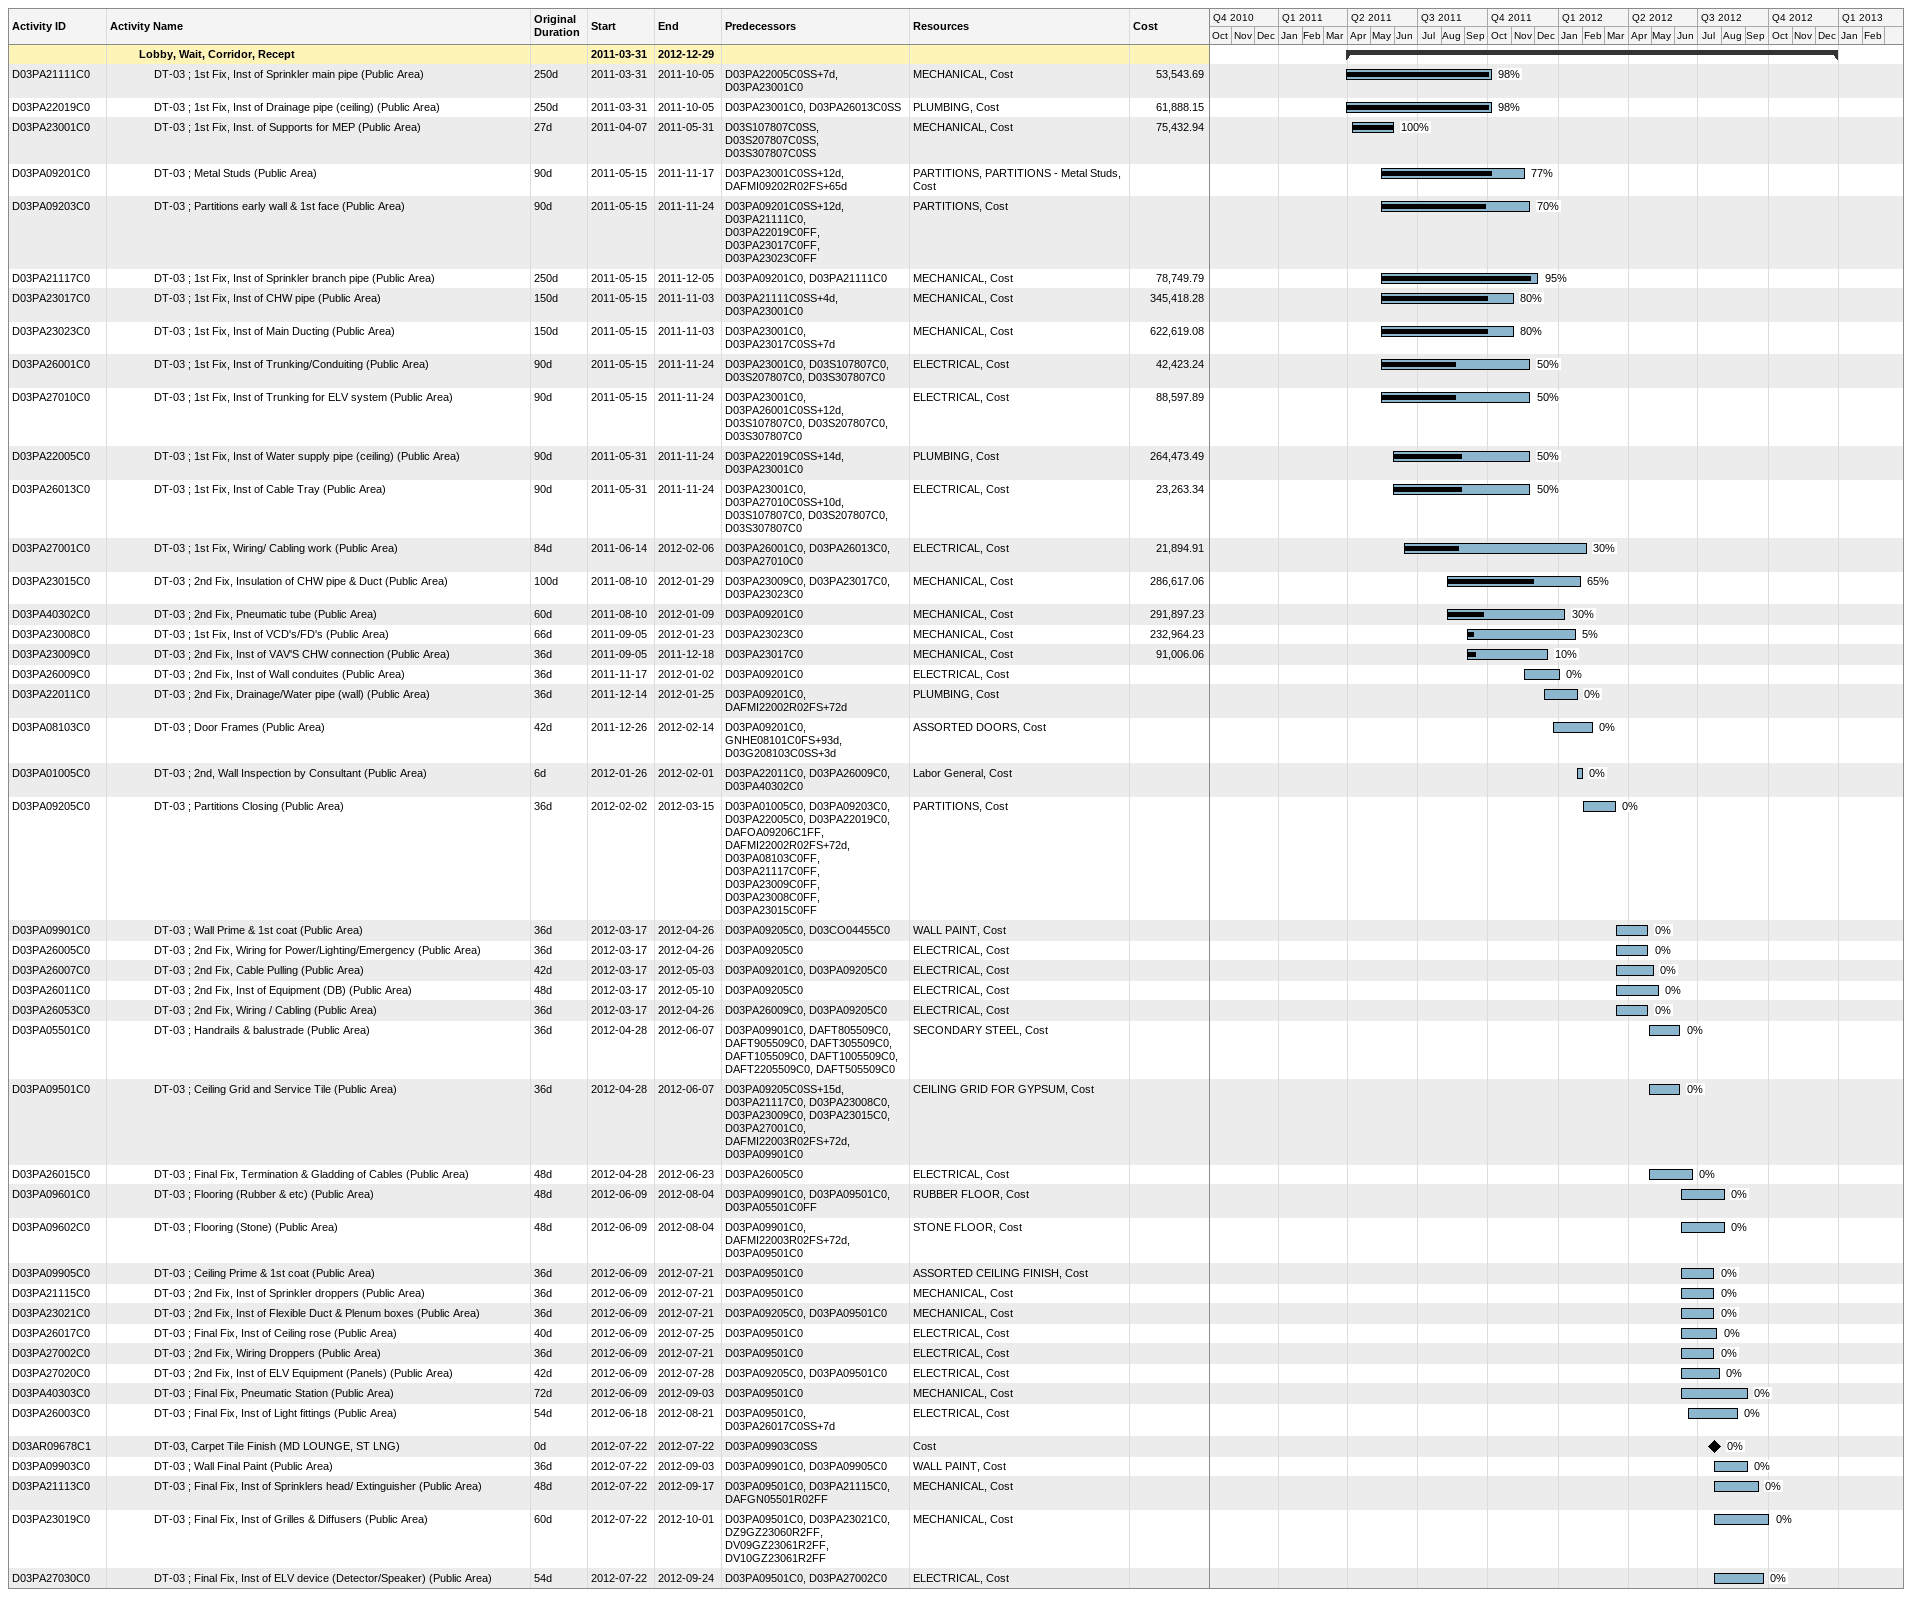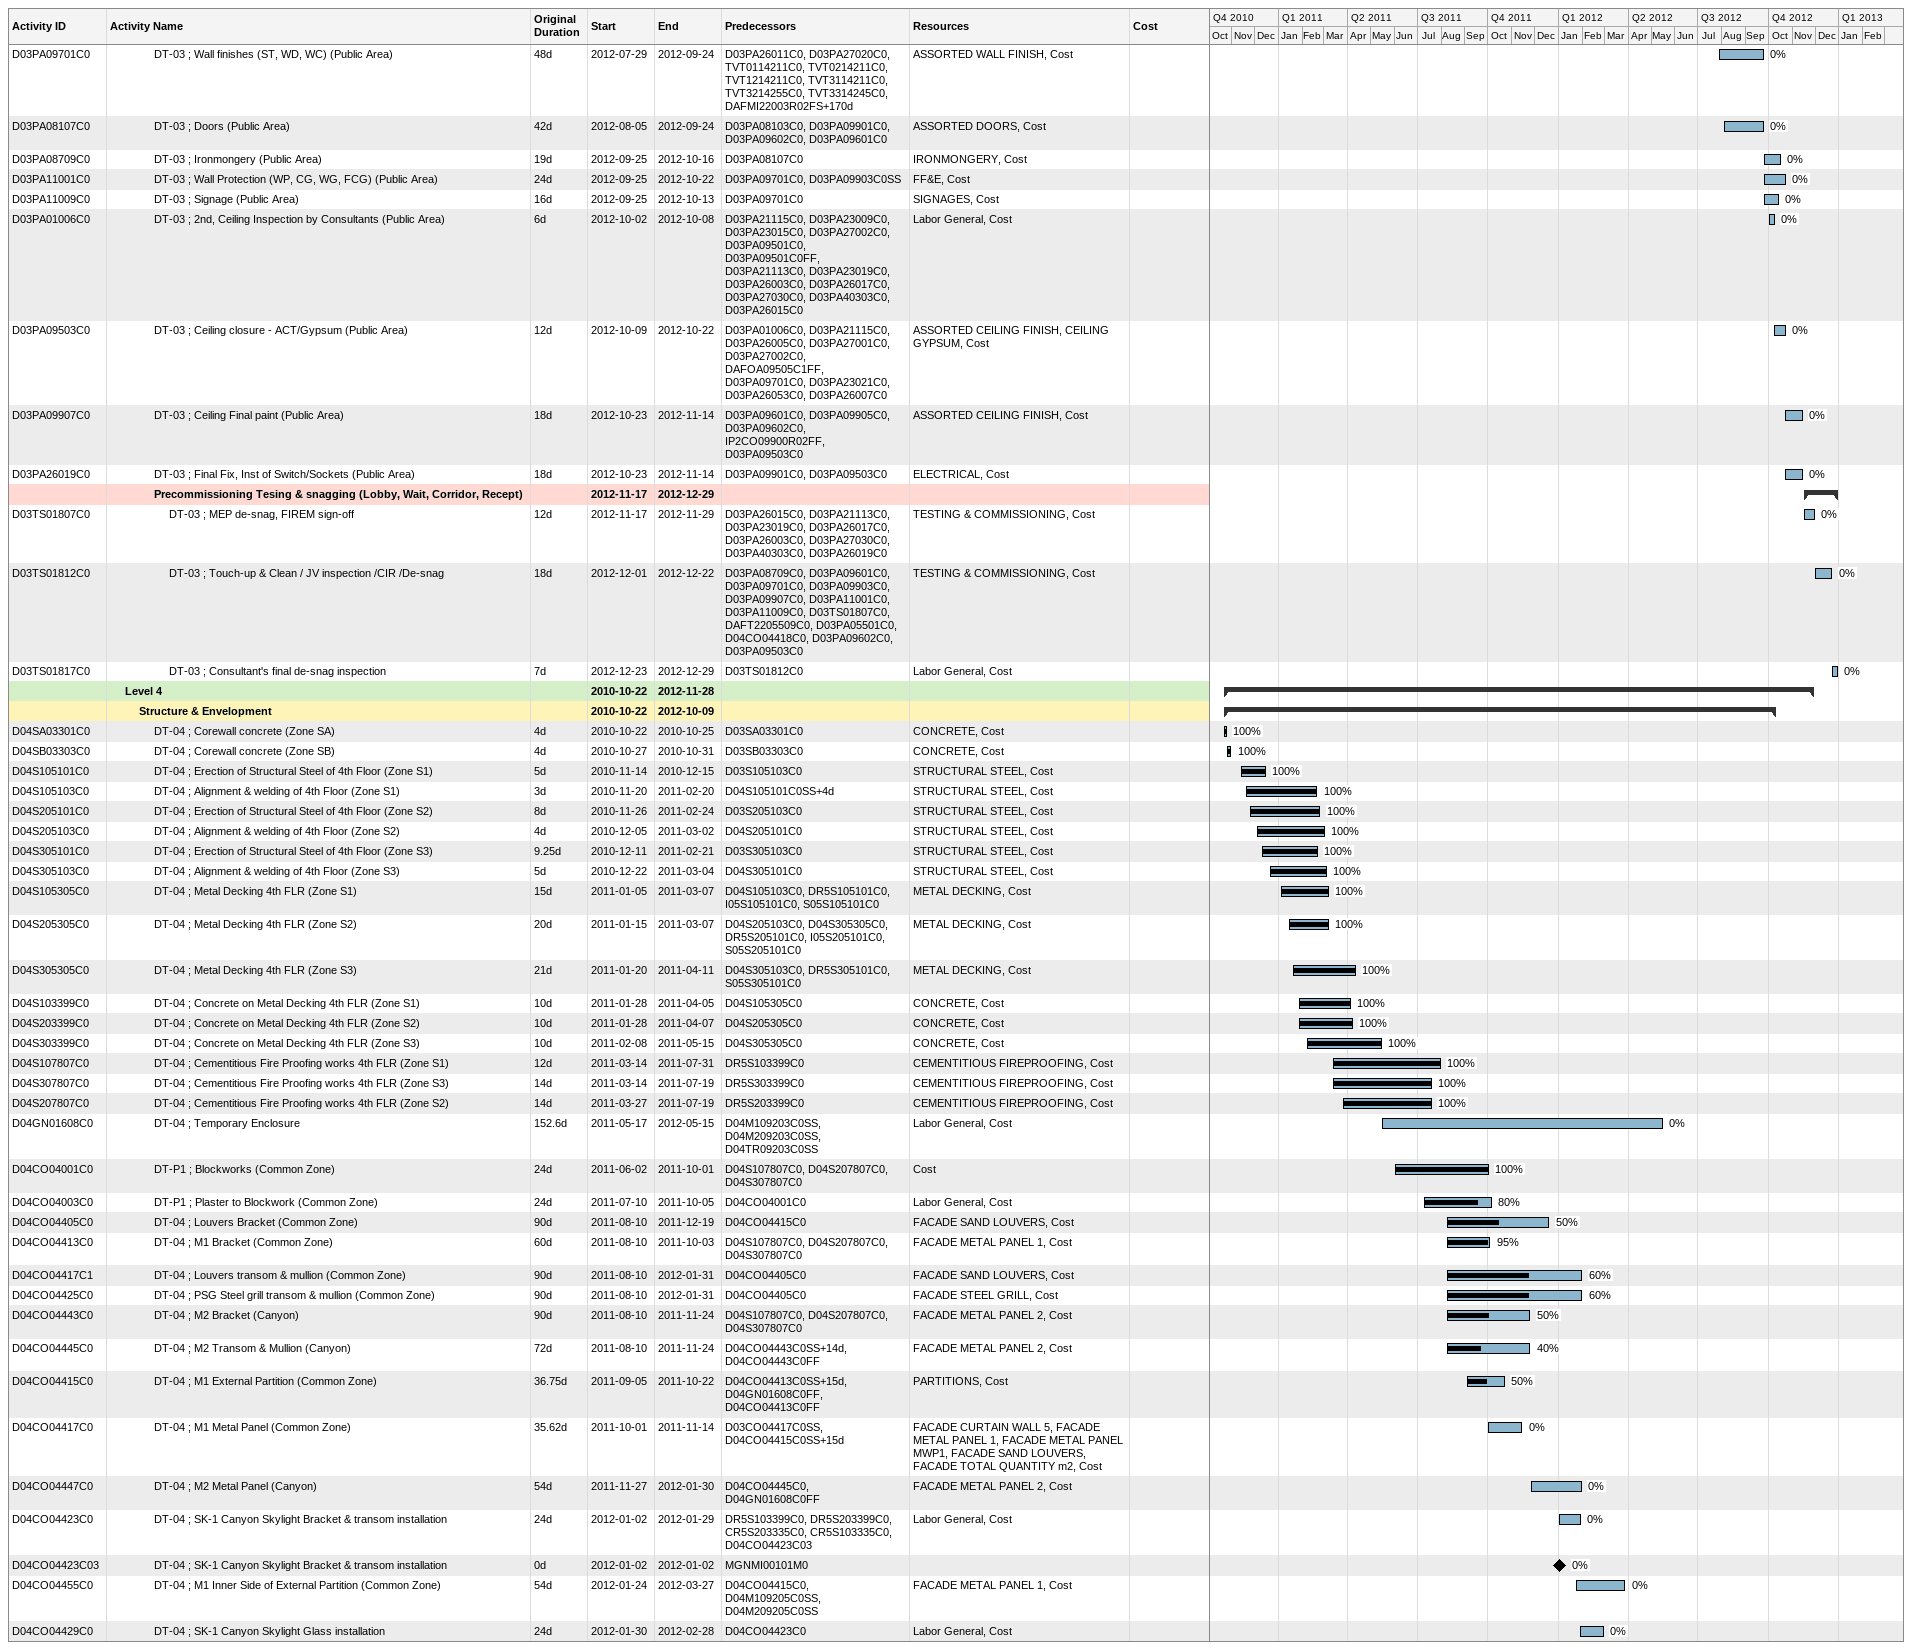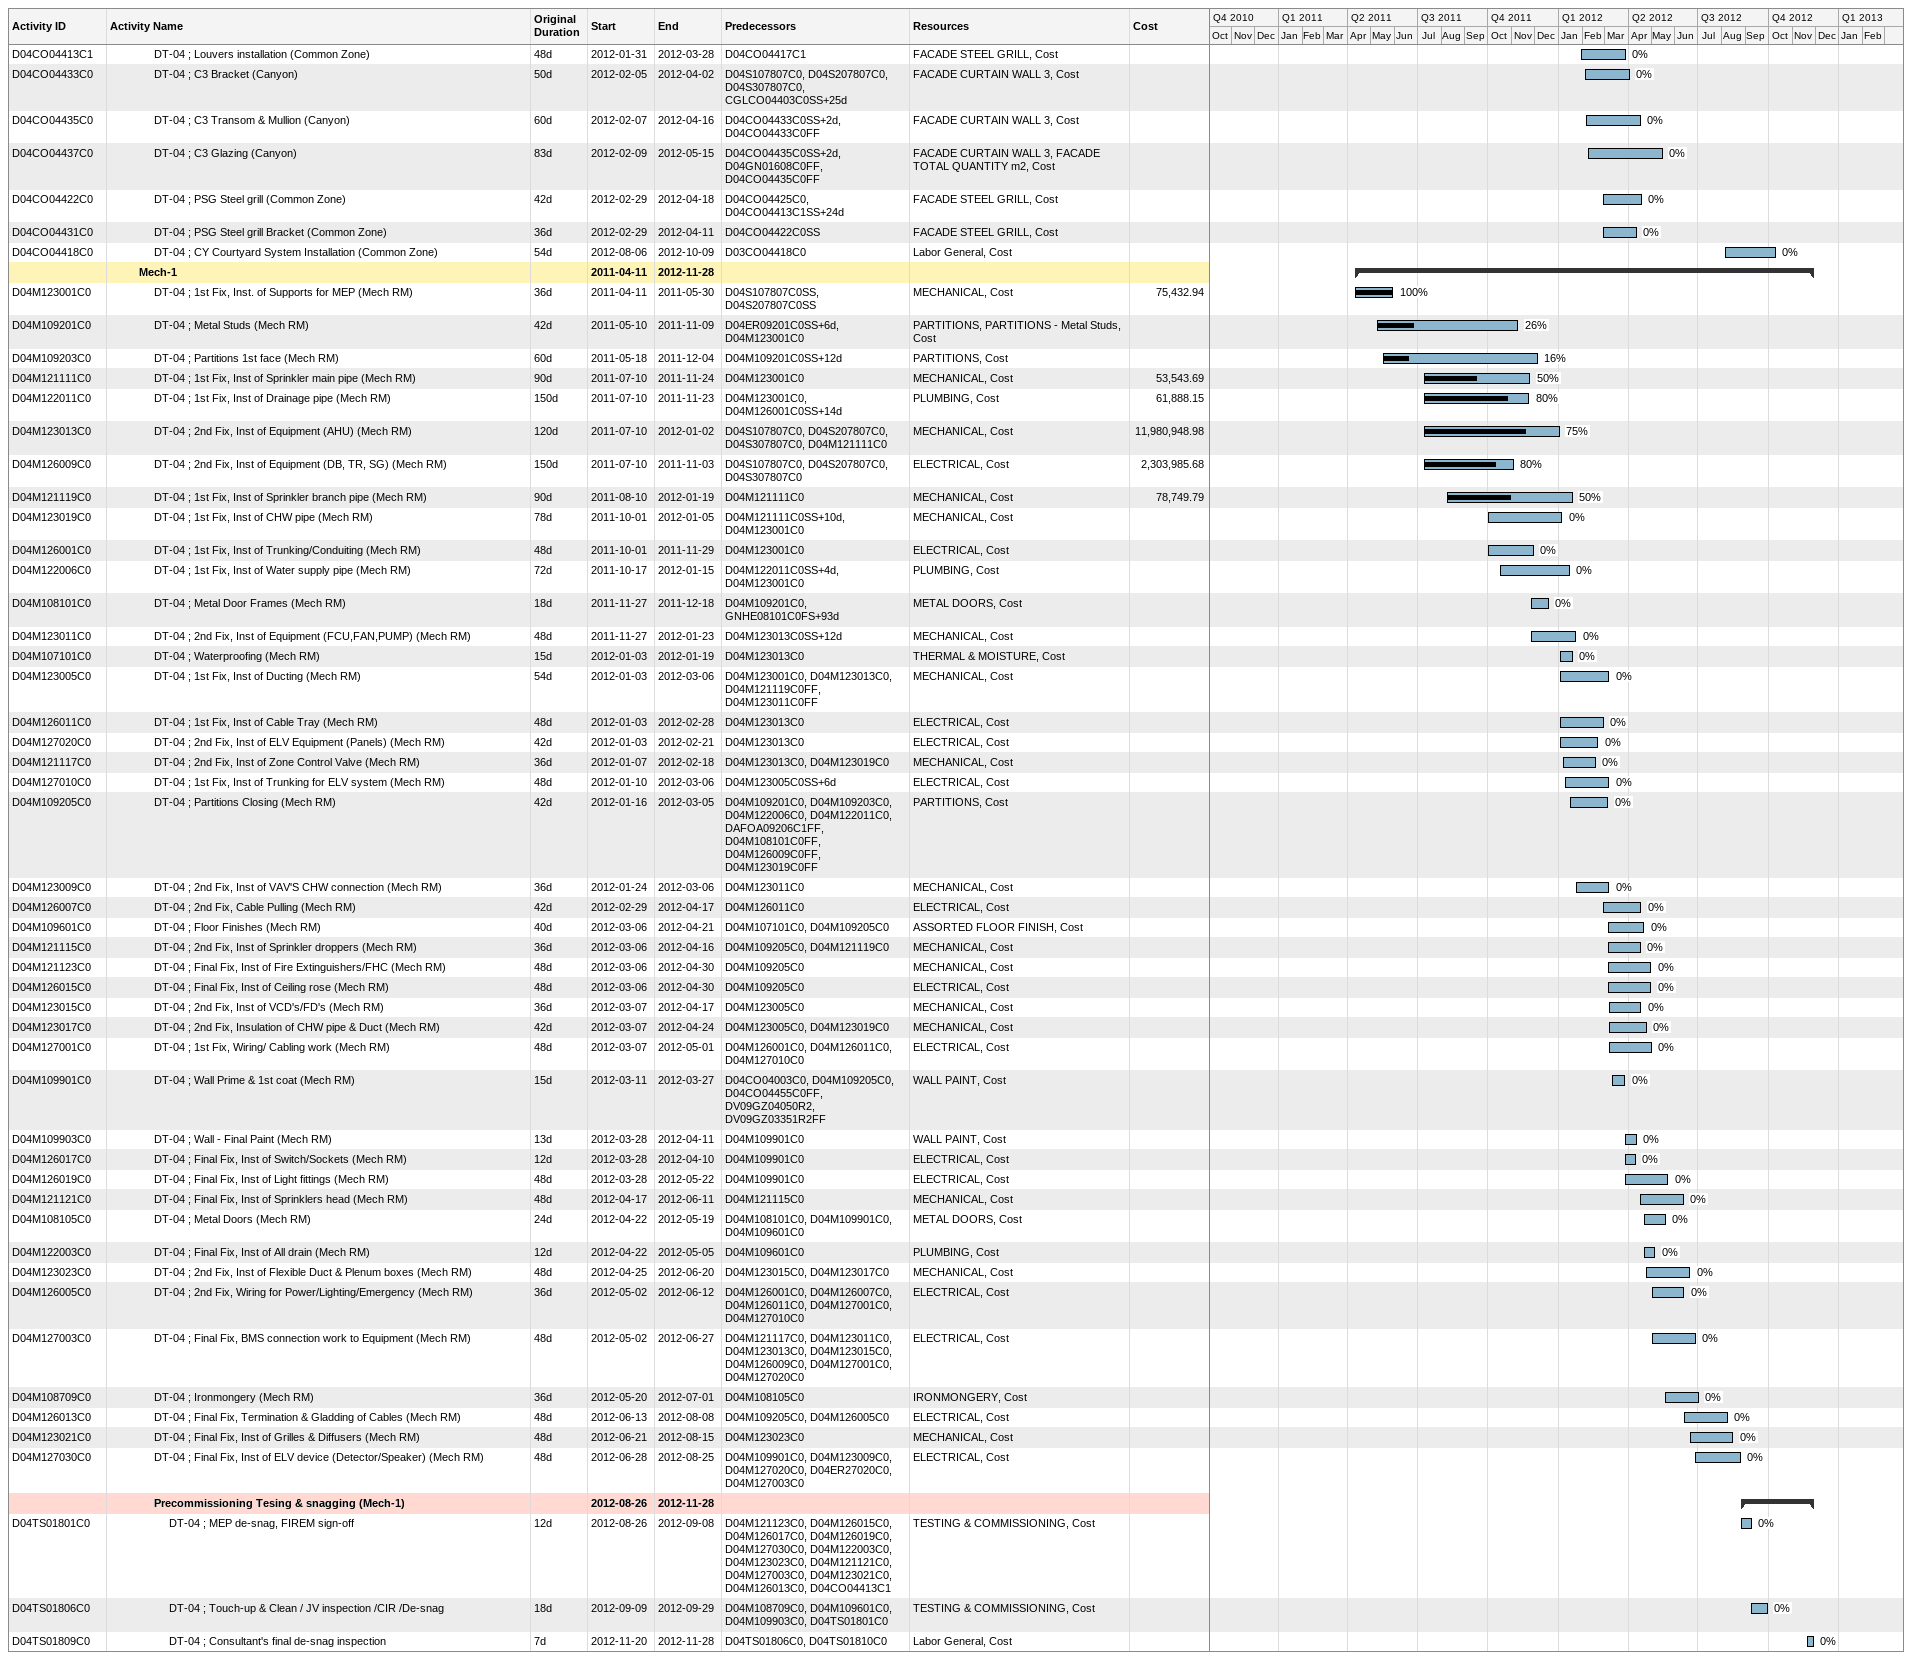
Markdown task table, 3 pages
| ID | Level | Task | Original duration | Start | Finish | Predecessors | Resources | % complete | Cost |
|---|---|---|---|---|---|---|---|---|---|
|  | 3 | **Lobby, Wait, Corridor, Recept** |  | 2011-03-31 | 2012-12-29 |  |  |  |  |
| D03PA21111C0 | 4 | DT-03 ; 1st Fix, Inst of Sprinkler main pipe (Public Area) | 250d | 2011-03-31 | 2011-10-05 | D03PA22005C0SS+7d, D03PA23001C0 | MECHANICAL, Cost | 98 | 53543.69 |
| D03PA22019C0 | 4 | DT-03 ; 1st Fix, Inst of Drainage pipe (ceiling) (Public Area) | 250d | 2011-03-31 | 2011-10-05 | D03PA23001C0, D03PA26013C0SS | PLUMBING, Cost | 98 | 61888.15 |
| D03PA23001C0 | 4 | DT-03 ; 1st Fix, Inst. of Supports for MEP (Public Area) | 27d | 2011-04-07 | 2011-05-31 | D03S107807C0SS, D03S207807C0SS, D03S307807C0SS | MECHANICAL, Cost | 100 | 75432.94 |
| D03PA09201C0 | 4 | DT-03 ; Metal Studs (Public Area) | 90d | 2011-05-15 | 2011-11-17 | D03PA23001C0SS+12d, DAFMI09202R02FS+65d | PARTITIONS, PARTITIONS - Metal Studs, Cost | 77 |  |
| D03PA09203C0 | 4 | DT-03 ; Partitions early wall & 1st face (Public Area) | 90d | 2011-05-15 | 2011-11-24 | D03PA09201C0SS+12d, D03PA21111C0, D03PA22019C0FF, D03PA23017C0FF, D03PA23023C0FF | PARTITIONS, Cost | 70 |  |
| D03PA21117C0 | 4 | DT-03 ; 1st Fix, Inst of Sprinkler branch pipe (Public Area) | 250d | 2011-05-15 | 2011-12-05 | D03PA09201C0, D03PA21111C0 | MECHANICAL, Cost | 95 | 78749.79 |
| D03PA23017C0 | 4 | DT-03 ; 1st Fix, Inst of CHW pipe (Public Area) | 150d | 2011-05-15 | 2011-11-03 | D03PA21111C0SS+4d, D03PA23001C0 | MECHANICAL, Cost | 80 | 345418.28 |
| D03PA23023C0 | 4 | DT-03 ; 1st Fix, Inst of Main Ducting (Public Area) | 150d | 2011-05-15 | 2011-11-03 | D03PA23001C0, D03PA23017C0SS+7d | MECHANICAL, Cost | 80 | 622619.08 |
| D03PA26001C0 | 4 | DT-03 ; 1st Fix, Inst of Trunking/Conduiting (Public Area) | 90d | 2011-05-15 | 2011-11-24 | D03PA23001C0, D03S107807C0, D03S207807C0, D03S307807C0 | ELECTRICAL, Cost | 50 | 42423.24 |
| D03PA27010C0 | 4 | DT-03 ; 1st Fix, Inst of Trunking for ELV system (Public Area) | 90d | 2011-05-15 | 2011-11-24 | D03PA23001C0, D03PA26001C0SS+12d, D03S107807C0, D03S207807C0, D03S307807C0 | ELECTRICAL, Cost | 50 | 88597.89 |
| D03PA22005C0 | 4 | DT-03 ; 1st Fix, Inst of Water supply pipe (ceiling) (Public Area) | 90d | 2011-05-31 | 2011-11-24 | D03PA22019C0SS+14d, D03PA23001C0 | PLUMBING, Cost | 50 | 264473.49 |
| D03PA26013C0 | 4 | DT-03 ; 1st Fix, Inst of Cable Tray (Public Area) | 90d | 2011-05-31 | 2011-11-24 | D03PA23001C0, D03PA27010C0SS+10d, D03S107807C0, D03S207807C0, D03S307807C0 | ELECTRICAL, Cost | 50 | 23263.34 |
| D03PA27001C0 | 4 | DT-03 ; 1st Fix, Wiring/ Cabling work (Public Area) | 84d | 2011-06-14 | 2012-02-06 | D03PA26001C0, D03PA26013C0, D03PA27010C0 | ELECTRICAL, Cost | 30 | 21894.91 |
| D03PA23015C0 | 4 | DT-03 ; 2nd Fix, Insulation of CHW pipe & Duct (Public Area) | 100d | 2011-08-10 | 2012-01-29 | D03PA23009C0, D03PA23017C0, D03PA23023C0 | MECHANICAL, Cost | 65 | 286617.06 |
| D03PA40302C0 | 4 | DT-03 ; 2nd Fix, Pneumatic tube (Public Area) | 60d | 2011-08-10 | 2012-01-09 | D03PA09201C0 | MECHANICAL, Cost | 30 | 291897.23 |
| D03PA23008C0 | 4 | DT-03 ; 1st Fix, Inst of VCD's/FD's (Public Area) | 66d | 2011-09-05 | 2012-01-23 | D03PA23023C0 | MECHANICAL, Cost | 5 | 232964.23 |
| D03PA23009C0 | 4 | DT-03 ; 2nd Fix, Inst of VAV'S CHW connection (Public Area) | 36d | 2011-09-05 | 2011-12-18 | D03PA23017C0 | MECHANICAL, Cost | 10 | 91006.06 |
| D03PA26009C0 | 4 | DT-03 ; 2nd Fix, Inst of Wall conduites (Public Area) | 36d | 2011-11-17 | 2012-01-02 | D03PA09201C0 | ELECTRICAL, Cost | 0 |  |
| D03PA22011C0 | 4 | DT-03 ; 2nd Fix, Drainage/Water pipe (wall) (Public Area) | 36d | 2011-12-14 | 2012-01-25 | D03PA09201C0, DAFMI22002R02FS+72d | PLUMBING, Cost | 0 |  |
| D03PA08103C0 | 4 | DT-03 ; Door Frames (Public Area) | 42d | 2011-12-26 | 2012-02-14 | D03PA09201C0, GNHE08101C0FS+93d, D03G208103C0SS+3d | ASSORTED DOORS, Cost | 0 |  |
| D03PA01005C0 | 4 | DT-03 ; 2nd, Wall Inspection by Consultant (Public Area) | 6d | 2012-01-26 | 2012-02-01 | D03PA22011C0, D03PA26009C0, D03PA40302C0 | Labor General, Cost | 0 |  |
| D03PA09205C0 | 4 | DT-03 ; Partitions Closing (Public Area) | 36d | 2012-02-02 | 2012-03-15 | D03PA01005C0, D03PA09203C0, D03PA22005C0, D03PA22019C0, DAFOA09206C1FF, DAFMI22002R02FS+72d, D03PA08103C0FF, D03PA21117C0FF, D03PA23009C0FF, D03PA23008C0FF, D03PA23015C0FF | PARTITIONS, Cost | 0 |  |
| D03PA09901C0 | 4 | DT-03 ; Wall Prime & 1st coat (Public Area) | 36d | 2012-03-17 | 2012-04-26 | D03PA09205C0, D03CO04455C0 | WALL PAINT, Cost | 0 |  |
| D03PA26005C0 | 4 | DT-03 ; 2nd Fix, Wiring for Power/Lighting/Emergency (Public Area) | 36d | 2012-03-17 | 2012-04-26 | D03PA09205C0 | ELECTRICAL, Cost | 0 |  |
| D03PA26007C0 | 4 | DT-03 ; 2nd Fix, Cable Pulling (Public Area) | 42d | 2012-03-17 | 2012-05-03 | D03PA09201C0, D03PA09205C0 | ELECTRICAL, Cost | 0 |  |
| D03PA26011C0 | 4 | DT-03 ; 2nd Fix, Inst of Equipment (DB) (Public Area) | 48d | 2012-03-17 | 2012-05-10 | D03PA09205C0 | ELECTRICAL, Cost | 0 |  |
| D03PA26053C0 | 4 | DT-03 ; 2nd Fix, Wiring / Cabling (Public Area) | 36d | 2012-03-17 | 2012-04-26 | D03PA26009C0, D03PA09205C0 | ELECTRICAL, Cost | 0 |  |
| D03PA05501C0 | 4 | DT-03 ; Handrails & balustrade (Public Area) | 36d | 2012-04-28 | 2012-06-07 | D03PA09901C0, DAFT805509C0, DAFT905509C0, DAFT305509C0, DAFT105509C0, DAFT1005509C0, DAFT2205509C0, DAFT505509C0 | SECONDARY STEEL, Cost | 0 |  |
| D03PA09501C0 | 4 | DT-03 ; Ceiling Grid and Service Tile (Public Area) | 36d | 2012-04-28 | 2012-06-07 | D03PA09205C0SS+15d, D03PA21117C0, D03PA23008C0, D03PA23009C0, D03PA23015C0, D03PA27001C0, DAFMI22003R02FS+72d, D03PA09901C0 | CEILING GRID FOR GYPSUM, Cost | 0 |  |
| D03PA26015C0 | 4 | DT-03 ; Final Fix, Termination & Gladding of Cables (Public Area) | 48d | 2012-04-28 | 2012-06-23 | D03PA26005C0 | ELECTRICAL, Cost | 0 |  |
| D03PA09601C0 | 4 | DT-03 ; Flooring (Rubber & etc) (Public Area) | 48d | 2012-06-09 | 2012-08-04 | D03PA09901C0, D03PA09501C0, D03PA05501C0FF | RUBBER FLOOR, Cost | 0 |  |
| D03PA09602C0 | 4 | DT-03 ; Flooring (Stone) (Public Area) | 48d | 2012-06-09 | 2012-08-04 | D03PA09901C0, DAFMI22003R02FS+72d, D03PA09501C0 | STONE FLOOR, Cost | 0 |  |
| D03PA09905C0 | 4 | DT-03 ; Ceiling Prime & 1st coat (Public Area) | 36d | 2012-06-09 | 2012-07-21 | D03PA09501C0 | ASSORTED CEILING FINISH, Cost | 0 |  |
| D03PA21115C0 | 4 | DT-03 ; 2nd Fix, Inst of Sprinkler droppers (Public Area) | 36d | 2012-06-09 | 2012-07-21 | D03PA09501C0 | MECHANICAL, Cost | 0 |  |
| D03PA23021C0 | 4 | DT-03 ; 2nd Fix, Inst of Flexible Duct & Plenum boxes (Public Area) | 36d | 2012-06-09 | 2012-07-21 | D03PA09205C0, D03PA09501C0 | MECHANICAL, Cost | 0 |  |
| D03PA26017C0 | 4 | DT-03 ; Final Fix, Inst of Ceiling rose (Public Area) | 40d | 2012-06-09 | 2012-07-25 | D03PA09501C0 | ELECTRICAL, Cost | 0 |  |
| D03PA27002C0 | 4 | DT-03 ; 2nd Fix, Wiring Droppers (Public Area) | 36d | 2012-06-09 | 2012-07-21 | D03PA09501C0 | ELECTRICAL, Cost | 0 |  |
| D03PA27020C0 | 4 | DT-03 ; 2nd Fix, Inst of ELV Equipment (Panels) (Public Area) | 42d | 2012-06-09 | 2012-07-28 | D03PA09205C0, D03PA09501C0 | ELECTRICAL, Cost | 0 |  |
| D03PA40303C0 | 4 | DT-03 ; Final Fix, Pneumatic Station (Public Area) | 72d | 2012-06-09 | 2012-09-03 | D03PA09501C0 | MECHANICAL, Cost | 0 |  |
| D03PA26003C0 | 4 | DT-03 ; Final Fix, Inst of Light fittings (Public Area) | 54d | 2012-06-18 | 2012-08-21 | D03PA09501C0, D03PA26017C0SS+7d | ELECTRICAL, Cost | 0 |  |
| D03AR09678C1 | 4 | DT-03, Carpet Tile Finish (MD LOUNGE, ST LNG) | 0d | 2012-07-22 | 2012-07-22 | D03PA09903C0SS | Cost | 0 |  |
| D03PA09903C0 | 4 | DT-03 ; Wall Final Paint (Public Area) | 36d | 2012-07-22 | 2012-09-03 | D03PA09901C0, D03PA09905C0 | WALL PAINT, Cost | 0 |  |
| D03PA21113C0 | 4 | DT-03 ; Final Fix, Inst of Sprinklers head/ Extinguisher (Public Area) | 48d | 2012-07-22 | 2012-09-17 | D03PA09501C0, D03PA21115C0, DAFGN05501R02FF | MECHANICAL, Cost | 0 |  |
| D03PA23019C0 | 4 | DT-03 ; Final Fix, Inst of Grilles & Diffusers (Public Area) | 60d | 2012-07-22 | 2012-10-01 | D03PA09501C0, D03PA23021C0, DZ9GZ23060R2FF, DV09GZ23061R2FF, DV10GZ23061R2FF | MECHANICAL, Cost | 0 |  |
| D03PA27030C0 | 4 | DT-03 ; Final Fix, Inst of ELV device (Detector/Speaker) (Public Area) | 54d | 2012-07-22 | 2012-09-24 | D03PA09501C0, D03PA27002C0 | ELECTRICAL, Cost | 0 |  |
| D03PA09701C0 | 4 | DT-03 ; Wall finishes (ST, WD, WC) (Public Area) | 48d | 2012-07-29 | 2012-09-24 | D03PA26011C0, D03PA27020C0, TVT0114211C0, TVT0214211C0, TVT1214211C0, TVT3114211C0, TVT3214255C0, TVT3314245C0, DAFMI22003R02FS+170d | ASSORTED WALL FINISH, Cost | 0 |  |
| D03PA08107C0 | 4 | DT-03 ; Doors (Public Area) | 42d | 2012-08-05 | 2012-09-24 | D03PA08103C0, D03PA09901C0, D03PA09602C0, D03PA09601C0 | ASSORTED DOORS, Cost | 0 |  |
| D03PA08709C0 | 4 | DT-03 ; Ironmongery (Public Area) | 19d | 2012-09-25 | 2012-10-16 | D03PA08107C0 | IRONMONGERY, Cost | 0 |  |
| D03PA11001C0 | 4 | DT-03 ; Wall Protection (WP, CG, WG, FCG) (Public Area) | 24d | 2012-09-25 | 2012-10-22 | D03PA09701C0, D03PA09903C0SS | FF&E, Cost | 0 |  |
| D03PA11009C0 | 4 | DT-03 ; Signage (Public Area) | 16d | 2012-09-25 | 2012-10-13 | D03PA09701C0 | SIGNAGES, Cost | 0 |  |
| D03PA01006C0 | 4 | DT-03 ; 2nd, Ceiling Inspection by Consultants (Public Area) | 6d | 2012-10-02 | 2012-10-08 | D03PA21115C0, D03PA23009C0, D03PA23015C0, D03PA27002C0, D03PA09501C0, D03PA09501C0FF, D03PA21113C0, D03PA23019C0, D03PA26003C0, D03PA26017C0, D03PA27030C0, D03PA40303C0, D03PA26015C0 | Labor General, Cost | 0 |  |
| D03PA09503C0 | 4 | DT-03 ; Ceiling closure - ACT/Gypsum (Public Area) | 12d | 2012-10-09 | 2012-10-22 | D03PA01006C0, D03PA21115C0, D03PA26005C0, D03PA27001C0, D03PA27002C0, DAFOA09505C1FF, D03PA09701C0, D03PA23021C0, D03PA26053C0, D03PA26007C0 | ASSORTED CEILING FINISH, CEILING GYPSUM, Cost | 0 |  |
| D03PA09907C0 | 4 | DT-03 ; Ceiling Final paint (Public Area) | 18d | 2012-10-23 | 2012-11-14 | D03PA09601C0, D03PA09905C0, D03PA09602C0, IP2CO09900R02FF, D03PA09503C0 | ASSORTED CEILING FINISH, Cost | 0 |  |
| D03PA26019C0 | 4 | DT-03 ; Final Fix, Inst of Switch/Sockets (Public Area) | 18d | 2012-10-23 | 2012-11-14 | D03PA09901C0, D03PA09503C0 | ELECTRICAL, Cost | 0 |  |
|  | 4 | **Precommissioning Tesing & snagging (Lobby, Wait, Corridor, Recept)** |  | 2012-11-17 | 2012-12-29 |  |  |  |  |
| D03TS01807C0 | 5 | DT-03 ; MEP de-snag, FIREM sign-off | 12d | 2012-11-17 | 2012-11-29 | D03PA26015C0, D03PA21113C0, D03PA23019C0, D03PA26017C0, D03PA26003C0, D03PA27030C0, D03PA40303C0, D03PA26019C0 | TESTING & COMMISSIONING, Cost | 0 |  |
| D03TS01812C0 | 5 | DT-03 ; Touch-up & Clean / JV inspection /CIR /De-snag | 18d | 2012-12-01 | 2012-12-22 | D03PA08709C0, D03PA09601C0, D03PA09701C0, D03PA09903C0, D03PA09907C0, D03PA11001C0, D03PA11009C0, D03TS01807C0, DAFT2205509C0, D03PA05501C0, D04CO04418C0, D03PA09602C0, D03PA09503C0 | TESTING & COMMISSIONING, Cost | 0 |  |
| D03TS01817C0 | 5 | DT-03 ; Consultant's final de-snag inspection | 7d | 2012-12-23 | 2012-12-29 | D03TS01812C0 | Labor General, Cost | 0 |  |
|  | 2 | **Level 4** |  | 2010-10-22 | 2012-11-28 |  |  |  |  |
|  | 3 | **Structure & Envelopment** |  | 2010-10-22 | 2012-10-09 |  |  |  |  |
| D04SA03301C0 | 4 | DT-04 ; Corewall concrete (Zone SA) | 4d | 2010-10-22 | 2010-10-25 | D03SA03301C0 | CONCRETE, Cost | 100 |  |
| D04SB03303C0 | 4 | DT-04 ; Corewall concrete (Zone SB) | 4d | 2010-10-27 | 2010-10-31 | D03SB03303C0 | CONCRETE, Cost | 100 |  |
| D04S105101C0 | 4 | DT-04 ; Erection of Structural Steel of 4th Floor (Zone S1) | 5d | 2010-11-14 | 2010-12-15 | D03S105103C0 | STRUCTURAL STEEL, Cost | 100 |  |
| D04S105103C0 | 4 | DT-04 ; Alignment & welding of 4th Floor (Zone S1) | 3d | 2010-11-20 | 2011-02-20 | D04S105101C0SS+4d | STRUCTURAL STEEL, Cost | 100 |  |
| D04S205101C0 | 4 | DT-04 ; Erection of Structural Steel of 4th Floor (Zone S2) | 8d | 2010-11-26 | 2011-02-24 | D03S205103C0 | STRUCTURAL STEEL, Cost | 100 |  |
| D04S205103C0 | 4 | DT-04 ; Alignment & welding of 4th Floor (Zone S2) | 4d | 2010-12-05 | 2011-03-02 | D04S205101C0 | STRUCTURAL STEEL, Cost | 100 |  |
| D04S305101C0 | 4 | DT-04 ; Erection of Structural Steel of 4th Floor (Zone S3) | 9.25d | 2010-12-11 | 2011-02-21 | D03S305103C0 | STRUCTURAL STEEL, Cost | 100 |  |
| D04S305103C0 | 4 | DT-04 ; Alignment & welding of 4th Floor (Zone S3) | 5d | 2010-12-22 | 2011-03-04 | D04S305101C0 | STRUCTURAL STEEL, Cost | 100 |  |
| D04S105305C0 | 4 | DT-04 ; Metal Decking 4th FLR (Zone S1) | 15d | 2011-01-05 | 2011-03-07 | D04S105103C0, DR5S105101C0, I05S105101C0, S05S105101C0 | METAL DECKING, Cost | 100 |  |
| D04S205305C0 | 4 | DT-04 ; Metal Decking 4th FLR (Zone S2) | 20d | 2011-01-15 | 2011-03-07 | D04S205103C0, D04S305305C0, DR5S205101C0, I05S205101C0, S05S205101C0 | METAL DECKING, Cost | 100 |  |
| D04S305305C0 | 4 | DT-04 ; Metal Decking 4th FLR (Zone S3) | 21d | 2011-01-20 | 2011-04-11 | D04S305103C0, DR5S305101C0, S05S305101C0 | METAL DECKING, Cost | 100 |  |
| D04S103399C0 | 4 | DT-04 ; Concrete on Metal Decking 4th FLR (Zone S1) | 10d | 2011-01-28 | 2011-04-05 | D04S105305C0 | CONCRETE, Cost | 100 |  |
| D04S203399C0 | 4 | DT-04 ; Concrete on Metal Decking 4th FLR (Zone S2) | 10d | 2011-01-28 | 2011-04-07 | D04S205305C0 | CONCRETE, Cost | 100 |  |
| D04S303399C0 | 4 | DT-04 ; Concrete on Metal Decking 4th FLR (Zone S3) | 10d | 2011-02-08 | 2011-05-15 | D04S305305C0 | CONCRETE, Cost | 100 |  |
| D04S107807C0 | 4 | DT-04 ; Cementitious Fire Proofing works 4th FLR (Zone S1) | 12d | 2011-03-14 | 2011-07-31 | DR5S103399C0 | CEMENTITIOUS FIREPROOFING, Cost | 100 |  |
| D04S307807C0 | 4 | DT-04 ; Cementitious Fire Proofing works 4th FLR (Zone S3) | 14d | 2011-03-14 | 2011-07-19 | DR5S303399C0 | CEMENTITIOUS FIREPROOFING, Cost | 100 |  |
| D04S207807C0 | 4 | DT-04 ; Cementitious Fire Proofing works 4th FLR (Zone S2) | 14d | 2011-03-27 | 2011-07-19 | DR5S203399C0 | CEMENTITIOUS FIREPROOFING, Cost | 100 |  |
| D04GN01608C0 | 4 | DT-04 ; Temporary Enclosure | 152.6d | 2011-05-17 | 2012-05-15 | D04M109203C0SS, D04M209203C0SS, D04TR09203C0SS | Labor General, Cost | 0 |  |
| D04CO04001C0 | 4 | DT-P1 ; Blockworks (Common Zone) | 24d | 2011-06-02 | 2011-10-01 | D04S107807C0, D04S207807C0, D04S307807C0 | Cost | 100 |  |
| D04CO04003C0 | 4 | DT-P1 ; Plaster to Blockwork (Common Zone) | 24d | 2011-07-10 | 2011-10-05 | D04CO04001C0 | Labor General, Cost | 80 |  |
| D04CO04405C0 | 4 | DT-04 ; Louvers Bracket (Common Zone) | 90d | 2011-08-10 | 2011-12-19 | D04CO04415C0 | FACADE SAND LOUVERS, Cost | 50 |  |
| D04CO04413C0 | 4 | DT-04 ; M1 Bracket (Common Zone) | 60d | 2011-08-10 | 2011-10-03 | D04S107807C0, D04S207807C0, D04S307807C0 | FACADE METAL PANEL 1, Cost | 95 |  |
| D04CO04417C1 | 4 | DT-04 ; Louvers transom & mullion (Common Zone) | 90d | 2011-08-10 | 2012-01-31 | D04CO04405C0 | FACADE SAND LOUVERS, Cost | 60 |  |
| D04CO04425C0 | 4 | DT-04 ; PSG Steel grill transom & mullion (Common Zone) | 90d | 2011-08-10 | 2012-01-31 | D04CO04405C0 | FACADE STEEL GRILL, Cost | 60 |  |
| D04CO04443C0 | 4 | DT-04 ; M2 Bracket (Canyon) | 90d | 2011-08-10 | 2011-11-24 | D04S107807C0, D04S207807C0, D04S307807C0 | FACADE METAL PANEL 2, Cost | 50 |  |
| D04CO04445C0 | 4 | DT-04 ; M2 Transom & Mullion (Canyon) | 72d | 2011-08-10 | 2011-11-24 | D04CO04443C0SS+14d, D04CO04443C0FF | FACADE METAL PANEL 2, Cost | 40 |  |
| D04CO04415C0 | 4 | DT-04 ; M1 External Partition (Common Zone) | 36.75d | 2011-09-05 | 2011-10-22 | D04CO04413C0SS+15d, D04GN01608C0FF, D04CO04413C0FF | PARTITIONS, Cost | 50 |  |
| D04CO04417C0 | 4 | DT-04 ; M1 Metal Panel (Common Zone) | 35.62d | 2011-10-01 | 2011-11-14 | D03CO04417C0SS, D04CO04415C0SS+15d | FACADE CURTAIN WALL 5, FACADE METAL PANEL 1, FACADE METAL PANEL MWP1, FACADE SAND LOUVERS, FACADE TOTAL QUANTITY m2, Cost | 0 |  |
| D04CO04447C0 | 4 | DT-04 ; M2 Metal Panel (Canyon) | 54d | 2011-11-27 | 2012-01-30 | D04CO04445C0, D04GN01608C0FF | FACADE METAL PANEL 2, Cost | 0 |  |
| D04CO04423C0 | 4 | DT-04 ; SK-1 Canyon Skylight Bracket & transom installation | 24d | 2012-01-02 | 2012-01-29 | DR5S103399C0, DR5S203399C0, CR5S203335C0, CR5S103335C0, D04CO04423C03 | Labor General, Cost | 0 |  |
| D04CO04423C03 | 4 | DT-04 ; SK-1 Canyon Skylight Bracket & transom installation | 0d | 2012-01-02 | 2012-01-02 | MGNMI00101M0 |  | 0 |  |
| D04CO04455C0 | 4 | DT-04 ; M1 Inner Side of External Partition (Common Zone) | 54d | 2012-01-24 | 2012-03-27 | D04CO04415C0, D04M109205C0SS, D04M209205C0SS | FACADE METAL PANEL 1, Cost | 0 |  |
| D04CO04429C0 | 4 | DT-04 ; SK-1 Canyon Skylight Glass installation | 24d | 2012-01-30 | 2012-02-28 | D04CO04423C0 | Labor General, Cost | 0 |  |
| D04CO04413C1 | 4 | DT-04 ; Louvers installation (Common Zone) | 48d | 2012-01-31 | 2012-03-28 | D04CO04417C1 | FACADE STEEL GRILL, Cost | 0 |  |
| D04CO04433C0 | 4 | DT-04 ; C3 Bracket (Canyon) | 50d | 2012-02-05 | 2012-04-02 | D04S107807C0, D04S207807C0, D04S307807C0, CGLCO04403C0SS+25d | FACADE CURTAIN WALL 3, Cost | 0 |  |
| D04CO04435C0 | 4 | DT-04 ; C3 Transom & Mullion (Canyon) | 60d | 2012-02-07 | 2012-04-16 | D04CO04433C0SS+2d, D04CO04433C0FF | FACADE CURTAIN WALL 3, Cost | 0 |  |
| D04CO04437C0 | 4 | DT-04 ; C3 Glazing (Canyon) | 83d | 2012-02-09 | 2012-05-15 | D04CO04435C0SS+2d, D04GN01608C0FF, D04CO04435C0FF | FACADE CURTAIN WALL 3, FACADE TOTAL QUANTITY m2, Cost | 0 |  |
| D04CO04422C0 | 4 | DT-04 ; PSG Steel grill (Common Zone) | 42d | 2012-02-29 | 2012-04-18 | D04CO04425C0, D04CO04413C1SS+24d | FACADE STEEL GRILL, Cost | 0 |  |
| D04CO04431C0 | 4 | DT-04 ; PSG Steel grill Bracket (Common Zone) | 36d | 2012-02-29 | 2012-04-11 | D04CO04422C0SS | FACADE STEEL GRILL, Cost | 0 |  |
| D04CO04418C0 | 4 | DT-04 ; CY Courtyard System Installation (Common Zone) | 54d | 2012-08-06 | 2012-10-09 | D03CO04418C0 | Labor General, Cost | 0 |  |
|  | 3 | **Mech-1** |  | 2011-04-11 | 2012-11-28 |  |  |  |  |
| D04M123001C0 | 4 | DT-04 ; 1st Fix, Inst. of Supports for MEP (Mech RM) | 36d | 2011-04-11 | 2011-05-30 | D04S107807C0SS, D04S207807C0SS | MECHANICAL, Cost | 100 | 75432.94 |
| D04M109201C0 | 4 | DT-04 ; Metal Studs (Mech RM) | 42d | 2011-05-10 | 2011-11-09 | D04ER09201C0SS+6d, D04M123001C0 | PARTITIONS, PARTITIONS - Metal Studs, Cost | 26 |  |
| D04M109203C0 | 4 | DT-04 ; Partitions 1st face (Mech RM) | 60d | 2011-05-18 | 2011-12-04 | D04M109201C0SS+12d | PARTITIONS, Cost | 16 |  |
| D04M121111C0 | 4 | DT-04 ; 1st Fix, Inst of Sprinkler main pipe (Mech RM) | 90d | 2011-07-10 | 2011-11-24 | D04M123001C0 | MECHANICAL, Cost | 50 | 53543.69 |
| D04M122011C0 | 4 | DT-04 ; 1st Fix, Inst of Drainage pipe (Mech RM) | 150d | 2011-07-10 | 2011-11-23 | D04M123001C0, D04M126001C0SS+14d | PLUMBING, Cost | 80 | 61888.15 |
| D04M123013C0 | 4 | DT-04 ; 2nd Fix, Inst of Equipment (AHU) (Mech RM) | 120d | 2011-07-10 | 2012-01-02 | D04S107807C0, D04S207807C0, D04S307807C0, D04M121111C0 | MECHANICAL, Cost | 75 | 11980948.98 |
| D04M126009C0 | 4 | DT-04 ; 2nd Fix, Inst of Equipment (DB, TR, SG) (Mech RM) | 150d | 2011-07-10 | 2011-11-03 | D04S107807C0, D04S207807C0, D04S307807C0 | ELECTRICAL, Cost | 80 | 2303985.68 |
| D04M121119C0 | 4 | DT-04 ; 1st Fix, Inst of Sprinkler branch pipe (Mech RM) | 90d | 2011-08-10 | 2012-01-19 | D04M121111C0 | MECHANICAL, Cost | 50 | 78749.79 |
| D04M123019C0 | 4 | DT-04 ; 1st Fix, Inst of CHW pipe (Mech RM) | 78d | 2011-10-01 | 2012-01-05 | D04M121111C0SS+10d, D04M123001C0 | MECHANICAL, Cost | 0 |  |
| D04M126001C0 | 4 | DT-04 ; 1st Fix, Inst of Trunking/Conduiting (Mech RM) | 48d | 2011-10-01 | 2011-11-29 | D04M123001C0 | ELECTRICAL, Cost | 0 |  |
| D04M122006C0 | 4 | DT-04 ; 1st Fix, Inst of Water supply pipe (Mech RM) | 72d | 2011-10-17 | 2012-01-15 | D04M122011C0SS+4d, D04M123001C0 | PLUMBING, Cost | 0 |  |
| D04M108101C0 | 4 | DT-04 ; Metal Door Frames (Mech RM) | 18d | 2011-11-27 | 2011-12-18 | D04M109201C0, GNHE08101C0FS+93d | METAL DOORS, Cost | 0 |  |
| D04M123011C0 | 4 | DT-04 ; 2nd Fix, Inst of Equipment (FCU,FAN,PUMP) (Mech RM) | 48d | 2011-11-27 | 2012-01-23 | D04M123013C0SS+12d | MECHANICAL, Cost | 0 |  |
| D04M107101C0 | 4 | DT-04 ; Waterproofing (Mech RM) | 15d | 2012-01-03 | 2012-01-19 | D04M123013C0 | THERMAL & MOISTURE, Cost | 0 |  |
| D04M123005C0 | 4 | DT-04 ; 1st Fix, Inst of Ducting (Mech RM) | 54d | 2012-01-03 | 2012-03-06 | D04M123001C0, D04M123013C0, D04M121119C0FF, D04M123011C0FF | MECHANICAL, Cost | 0 |  |
| D04M126011C0 | 4 | DT-04 ; 1st Fix, Inst of Cable Tray (Mech RM) | 48d | 2012-01-03 | 2012-02-28 | D04M123013C0 | ELECTRICAL, Cost | 0 |  |
| D04M127020C0 | 4 | DT-04 ; 2nd Fix, Inst of ELV Equipment (Panels) (Mech RM) | 42d | 2012-01-03 | 2012-02-21 | D04M123013C0 | ELECTRICAL, Cost | 0 |  |
| D04M121117C0 | 4 | DT-04 ; 2nd Fix, Inst of Zone Control Valve (Mech RM) | 36d | 2012-01-07 | 2012-02-18 | D04M123013C0, D04M123019C0 | MECHANICAL, Cost | 0 |  |
| D04M127010C0 | 4 | DT-04 ; 1st Fix, Inst of Trunking for ELV system (Mech RM) | 48d | 2012-01-10 | 2012-03-06 | D04M123005C0SS+6d | ELECTRICAL, Cost | 0 |  |
| D04M109205C0 | 4 | DT-04 ; Partitions Closing (Mech RM) | 42d | 2012-01-16 | 2012-03-05 | D04M109201C0, D04M109203C0, D04M122006C0, D04M122011C0, DAFOA09206C1FF, D04M108101C0FF, D04M126009C0FF, D04M123019C0FF | PARTITIONS, Cost | 0 |  |
| D04M123009C0 | 4 | DT-04 ; 2nd Fix, Inst of VAV'S CHW connection (Mech RM) | 36d | 2012-01-24 | 2012-03-06 | D04M123011C0 | MECHANICAL, Cost | 0 |  |
| D04M126007C0 | 4 | DT-04 ; 2nd Fix, Cable Pulling (Mech RM) | 42d | 2012-02-29 | 2012-04-17 | D04M126011C0 | ELECTRICAL, Cost | 0 |  |
| D04M109601C0 | 4 | DT-04 ; Floor Finishes (Mech RM) | 40d | 2012-03-06 | 2012-04-21 | D04M107101C0, D04M109205C0 | ASSORTED FLOOR FINISH, Cost | 0 |  |
| D04M121115C0 | 4 | DT-04 ; 2nd Fix, Inst of Sprinkler droppers (Mech RM) | 36d | 2012-03-06 | 2012-04-16 | D04M109205C0, D04M121119C0 | MECHANICAL, Cost | 0 |  |
| D04M121123C0 | 4 | DT-04 ; Final Fix, Inst of Fire Extinguishers/FHC (Mech RM) | 48d | 2012-03-06 | 2012-04-30 | D04M109205C0 | MECHANICAL, Cost | 0 |  |
| D04M126015C0 | 4 | DT-04 ; Final Fix, Inst of Ceiling rose (Mech RM) | 48d | 2012-03-06 | 2012-04-30 | D04M109205C0 | ELECTRICAL, Cost | 0 |  |
| D04M123015C0 | 4 | DT-04 ; 2nd Fix, Inst of VCD's/FD's (Mech RM) | 36d | 2012-03-07 | 2012-04-17 | D04M123005C0 | MECHANICAL, Cost | 0 |  |
| D04M123017C0 | 4 | DT-04 ; 2nd Fix, Insulation of CHW pipe & Duct (Mech RM) | 42d | 2012-03-07 | 2012-04-24 | D04M123005C0, D04M123019C0 | MECHANICAL, Cost | 0 |  |
| D04M127001C0 | 4 | DT-04 ; 1st Fix, Wiring/ Cabling work (Mech RM) | 48d | 2012-03-07 | 2012-05-01 | D04M126001C0, D04M126011C0, D04M127010C0 | ELECTRICAL, Cost | 0 |  |
| D04M109901C0 | 4 | DT-04 ; Wall Prime & 1st coat (Mech RM) | 15d | 2012-03-11 | 2012-03-27 | D04CO04003C0, D04M109205C0, D04CO04455C0FF, DV09GZ04050R2, DV09GZ03351R2FF | WALL PAINT, Cost | 0 |  |
| D04M109903C0 | 4 | DT-04 ; Wall - Final Paint (Mech RM) | 13d | 2012-03-28 | 2012-04-11 | D04M109901C0 | WALL PAINT, Cost | 0 |  |
| D04M126017C0 | 4 | DT-04 ; Final Fix, Inst of Switch/Sockets (Mech RM) | 12d | 2012-03-28 | 2012-04-10 | D04M109901C0 | ELECTRICAL, Cost | 0 |  |
| D04M126019C0 | 4 | DT-04 ; Final Fix, Inst of Light fittings (Mech RM) | 48d | 2012-03-28 | 2012-05-22 | D04M109901C0 | ELECTRICAL, Cost | 0 |  |
| D04M121121C0 | 4 | DT-04 ; Final Fix, Inst of Sprinklers head (Mech RM) | 48d | 2012-04-17 | 2012-06-11 | D04M121115C0 | MECHANICAL, Cost | 0 |  |
| D04M108105C0 | 4 | DT-04 ; Metal Doors (Mech RM) | 24d | 2012-04-22 | 2012-05-19 | D04M108101C0, D04M109901C0, D04M109601C0 | METAL DOORS, Cost | 0 |  |
| D04M122003C0 | 4 | DT-04 ; Final Fix, Inst of All drain (Mech RM) | 12d | 2012-04-22 | 2012-05-05 | D04M109601C0 | PLUMBING, Cost | 0 |  |
| D04M123023C0 | 4 | DT-04 ; 2nd Fix, Inst of Flexible Duct & Plenum boxes (Mech RM) | 48d | 2012-04-25 | 2012-06-20 | D04M123015C0, D04M123017C0 | MECHANICAL, Cost | 0 |  |
| D04M126005C0 | 4 | DT-04 ; 2nd Fix, Wiring for Power/Lighting/Emergency (Mech RM) | 36d | 2012-05-02 | 2012-06-12 | D04M126001C0, D04M126007C0, D04M126011C0, D04M127001C0, D04M127010C0 | ELECTRICAL, Cost | 0 |  |
| D04M127003C0 | 4 | DT-04 ; Final Fix, BMS connection work to Equipment (Mech RM) | 48d | 2012-05-02 | 2012-06-27 | D04M121117C0, D04M123011C0, D04M123013C0, D04M123015C0, D04M126009C0, D04M127001C0, D04M127020C0 | ELECTRICAL, Cost | 0 |  |
| D04M108709C0 | 4 | DT-04 ; Ironmongery (Mech RM) | 36d | 2012-05-20 | 2012-07-01 | D04M108105C0 | IRONMONGERY, Cost | 0 |  |
| D04M126013C0 | 4 | DT-04 ; Final Fix, Termination & Gladding of Cables (Mech RM) | 48d | 2012-06-13 | 2012-08-08 | D04M109205C0, D04M126005C0 | ELECTRICAL, Cost | 0 |  |
| D04M123021C0 | 4 | DT-04 ; Final Fix, Inst of Grilles & Diffusers (Mech RM) | 48d | 2012-06-21 | 2012-08-15 | D04M123023C0 | MECHANICAL, Cost | 0 |  |
| D04M127030C0 | 4 | DT-04 ; Final Fix, Inst of ELV device (Detector/Speaker) (Mech RM) | 48d | 2012-06-28 | 2012-08-25 | D04M109901C0, D04M123009C0, D04M127020C0, D04ER27020C0, D04M127003C0 | ELECTRICAL, Cost | 0 |  |
|  | 4 | **Precommissioning Tesing & snagging (Mech-1)** |  | 2012-08-26 | 2012-11-28 |  |  |  |  |
| D04TS01801C0 | 5 | DT-04 ; MEP de-snag, FIREM sign-off | 12d | 2012-08-26 | 2012-09-08 | D04M121123C0, D04M126015C0, D04M126017C0, D04M126019C0, D04M127030C0, D04M122003C0, D04M123023C0, D04M121121C0, D04M127003C0, D04M123021C0, D04M126013C0, D04CO04413C1 | TESTING & COMMISSIONING, Cost | 0 |  |
| D04TS01806C0 | 5 | DT-04 ; Touch-up & Clean / JV inspection /CIR /De-snag | 18d | 2012-09-09 | 2012-09-29 | D04M108709C0, D04M109601C0, D04M109903C0, D04TS01801C0 | TESTING & COMMISSIONING, Cost | 0 |  |
| D04TS01809C0 | 5 | DT-04 ; Consultant's final de-snag inspection | 7d | 2012-11-20 | 2012-11-28 | D04TS01806C0, D04TS01810C0 | Labor General, Cost | 0 |  |
